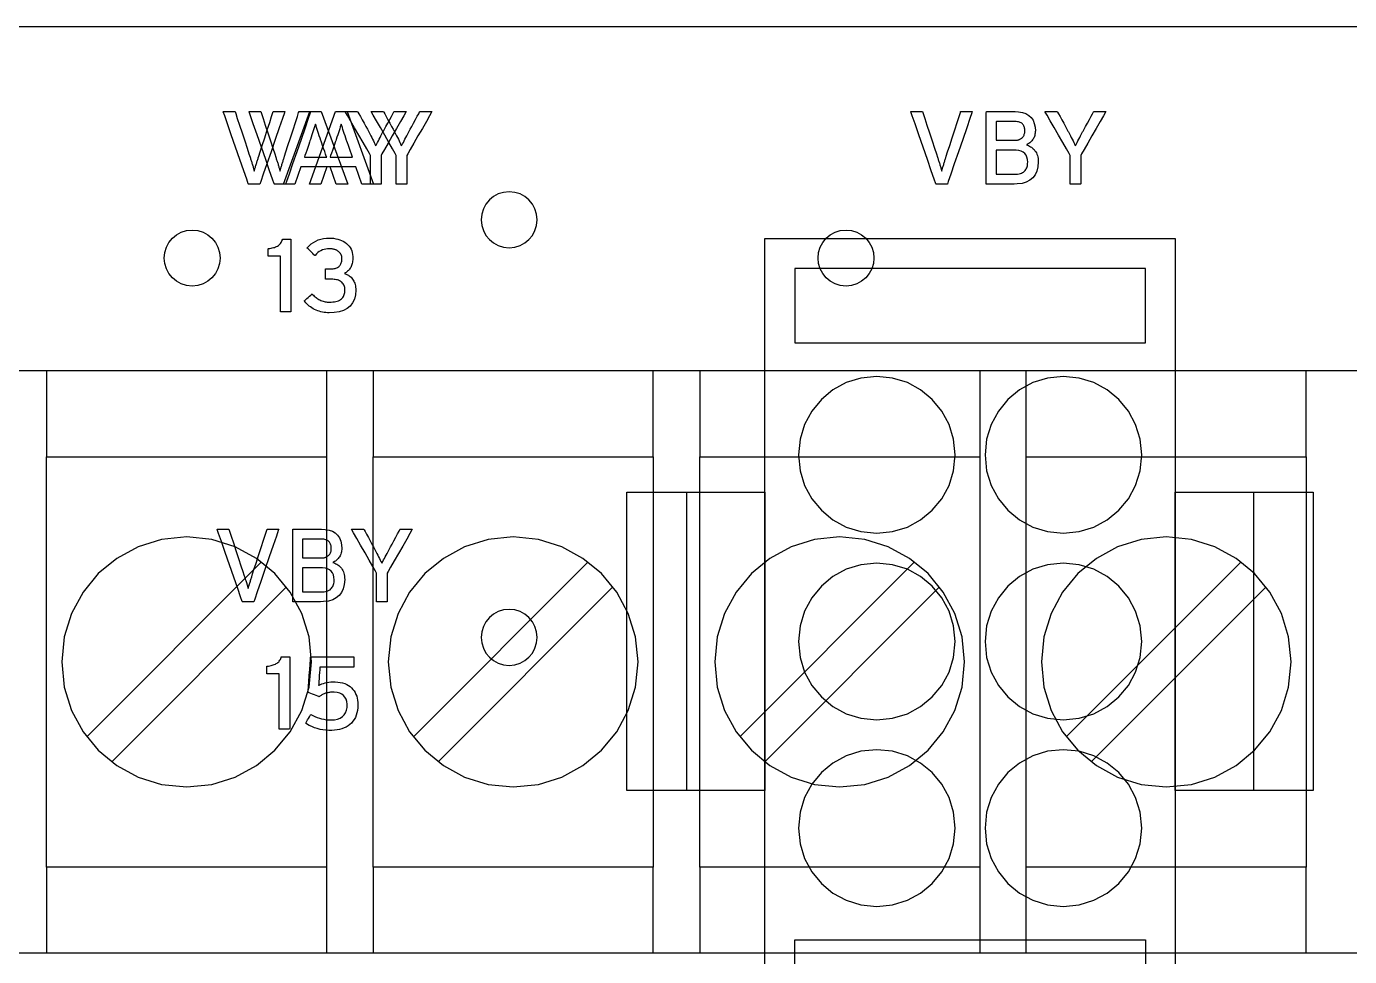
# Model space of a CAD drawing. Extents: x 1 to 47.7, y 0.2 to 35.
# Drawn here: x 32.837 to 34.609, y 9.044 to 10.29 of the extents above; entities that cross this region are included whole.
import ezdxf

# ---------------------------------------------------------------- set-up
doc = ezdxf.new("R2010")
doc.units = 0
doc.header["$MEASUREMENT"] = 0
for name, color, linetype in [('1_1__SCREW_TERMINAL_BLOCK_', 7, 'CONTINUOUS'), ('1_2__CONNECTORIZED_RELAY__', 7, 'CONTINUOUS'), ('7_0_____DWG', 7, 'CONTINUOUS')]:
    doc.layers.add(name, color=color, linetype=linetype)

msp = doc.modelspace()

# ---------------------------------------------------------------- linework, layer by layer
at = {"layer": '1_1__SCREW_TERMINAL_BLOCK_'}
for points in [[(33.1839, 10.0788), (33.1834, 10.0788), (33.1819, 10.0788), (33.1797, 10.0788), (33.1771, 10.0788), (33.1744, 10.0788), (33.172, 10.0788), (33.17, 10.0788), (33.1688, 10.0788), (33.1684, 10.0793), (33.1663, 10.0853), (33.1624, 10.0967), (33.1572, 10.1116), (33.1514, 10.1282), (33.1457, 10.1447), (33.1406, 10.1594), (33.1368, 10.1703), (33.1349, 10.1757), (33.1351, 10.176), (33.1364, 10.176), (33.1385, 10.176), (33.1411, 10.176), (33.1439, 10.176), (33.1465, 10.176), (33.1487, 10.176), (33.1502, 10.176), (33.1507, 10.176), (33.1516, 10.1733), (33.1537, 10.1669), (33.1566, 10.1579), (33.16, 10.1475), (33.1635, 10.1368), (33.1667, 10.127), (33.1692, 10.1193), (33.1707, 10.1148), (33.1711, 10.1136), (33.1714, 10.1126), (33.1718, 10.1115), (33.1722, 10.1104), (33.1725, 10.1093), (33.1729, 10.1082), (33.1733, 10.1071), (33.1737, 10.1059), (33.1741, 10.1047), (33.1744, 10.1035), (33.1747, 10.1024), (33.175, 10.1013), (33.1753, 10.1003), (33.1756, 10.0993), (33.1758, 10.0984), (33.176, 10.0976), (33.1762, 10.0969), (33.1764, 10.0964), (33.1766, 10.0971), (33.1768, 10.0979), (33.177, 10.0988), (33.1773, 10.0997), (33.1776, 10.1006), (33.1779, 10.1017), (33.1782, 10.1028), (33.1786, 10.1039), (33.179, 10.1052), (33.1793, 10.1064), (33.1797, 10.1075), (33.18, 10.1087), (33.1804, 10.1098), (33.1807, 10.1109), (33.1811, 10.112), (33.1814, 10.1131), (33.1817, 10.1141), (33.1823, 10.1161), (33.1842, 10.1219), (33.187, 10.1305), (33.1903, 10.1407), (33.1938, 10.1514), (33.197, 10.1614), (33.1996, 10.1696), (33.2013, 10.1748), (33.2018, 10.176), (33.2026, 10.176), (33.2044, 10.176), (33.2067, 10.176), (33.2094, 10.176), (33.2121, 10.176), (33.2144, 10.176), (33.2163, 10.176), (33.2172, 10.176), (33.2168, 10.1745), (33.2142, 10.1669), (33.2099, 10.1544), (33.2045, 10.1388), (33.1988, 10.1221), (33.1932, 10.1059), (33.1885, 10.0921), (33.1852, 10.0825)], [(33.3462, 10.1173), (33.3462, 10.1158), (33.3462, 10.112), (33.3462, 10.1066), (33.3462, 10.1002), (33.3462, 10.0935), (33.3462, 10.0874), (33.3462, 10.0825), (33.3462, 10.0794), (33.3462, 10.0788), (33.3453, 10.0788), (33.3436, 10.0788), (33.3415, 10.0788), (33.3391, 10.0788), (33.3367, 10.0788), (33.3346, 10.0788), (33.333, 10.0788), (33.3322, 10.0788), (33.3321, 10.0796), (33.3321, 10.0828), (33.3321, 10.0879), (33.3321, 10.0941), (33.3321, 10.1008), (33.3321, 10.1071), (33.3321, 10.1125), (33.3321, 10.1161), (33.3321, 10.1173), (33.3307, 10.1199), (33.3272, 10.126), (33.3223, 10.1345), (33.3166, 10.1443), (33.3108, 10.1545), (33.3055, 10.1637), (33.3012, 10.1711), (33.2988, 10.1754), (33.2985, 10.176), (33.2996, 10.176), (33.3016, 10.176), (33.3042, 10.176), (33.3071, 10.176), (33.3099, 10.176), (33.3123, 10.176), (33.3141, 10.176), (33.3149, 10.176), (33.3153, 10.1753), (33.3166, 10.173), (33.3186, 10.1693), (33.321, 10.1649), (33.3235, 10.1603), (33.3259, 10.1559), (33.3279, 10.1523), (33.3292, 10.1499), (33.3298, 10.1487), (33.3312, 10.1462), (33.3325, 10.1437), (33.3337, 10.1413), (33.3349, 10.139), (33.336, 10.1368), (33.337, 10.1347), (33.338, 10.1327), (33.3389, 10.1308), (33.3397, 10.1309), (33.3406, 10.1328), (33.3416, 10.1348), (33.3426, 10.1368), (33.3437, 10.139), (33.3449, 10.1413), (33.3461, 10.1437), (33.3474, 10.1462), (33.3488, 10.1488), (33.3494, 10.1499), (33.3508, 10.1524), (33.3528, 10.1562), (33.3553, 10.1606), (33.3578, 10.1653), (33.3602, 10.1697), (33.3622, 10.1732), (33.3634, 10.1755), (33.3638, 10.176), (33.3647, 10.176), (33.3665, 10.176), (33.369, 10.176), (33.3717, 10.176), (33.3745, 10.176), (33.377, 10.176), (33.3789, 10.176), (33.3799, 10.176), (33.3795, 10.1751), (33.3768, 10.1705), (33.3725, 10.1629), (33.3671, 10.1535), (33.3612, 10.1434), (33.3556, 10.1336), (33.3508, 10.1253), (33.3475, 10.1194)], [(34.0705, 10.0788), (34.07, 10.0788), (34.0684, 10.0788), (34.0663, 10.0788), (34.0637, 10.0788), (34.061, 10.0788), (34.0586, 10.0788), (34.0566, 10.0788), (34.0554, 10.0788), (34.055, 10.0793), (34.0529, 10.0853), (34.0489, 10.0967), (34.0438, 10.1116), (34.038, 10.1282), (34.0322, 10.1447), (34.0272, 10.1594), (34.0234, 10.1703), (34.0215, 10.1757), (34.0217, 10.176), (34.023, 10.176), (34.0251, 10.176), (34.0277, 10.176), (34.0304, 10.176), (34.0331, 10.176), (34.0353, 10.176), (34.0368, 10.176), (34.0373, 10.176), (34.0381, 10.1733), (34.0402, 10.1669), (34.0432, 10.1579), (34.0466, 10.1475), (34.0501, 10.1368), (34.0533, 10.127), (34.0558, 10.1193), (34.0573, 10.1148), (34.0577, 10.1136), (34.058, 10.1126), (34.0584, 10.1115), (34.0587, 10.1104), (34.0591, 10.1093), (34.0595, 10.1082), (34.0599, 10.1071), (34.0602, 10.1059), (34.0606, 10.1047), (34.061, 10.1035), (34.0613, 10.1024), (34.0616, 10.1013), (34.0619, 10.1003), (34.0621, 10.0993), (34.0624, 10.0984), (34.0626, 10.0976), (34.0628, 10.0969), (34.063, 10.0964), (34.0631, 10.0971), (34.0634, 10.0979), (34.0636, 10.0988), (34.0639, 10.0997), (34.0641, 10.1006), (34.0645, 10.1017), (34.0648, 10.1028), (34.0652, 10.1039), (34.0656, 10.1052), (34.0659, 10.1064), (34.0663, 10.1075), (34.0666, 10.1087), (34.067, 10.1098), (34.0673, 10.1109), (34.0676, 10.112), (34.068, 10.1131), (34.0683, 10.1141), (34.0689, 10.1161), (34.0708, 10.1219), (34.0736, 10.1305), (34.0769, 10.1407), (34.0803, 10.1514), (34.0836, 10.1614), (34.0862, 10.1696), (34.0879, 10.1748), (34.0883, 10.176), (34.0892, 10.176), (34.091, 10.176), (34.0933, 10.176), (34.096, 10.176), (34.0986, 10.176), (34.101, 10.176), (34.1029, 10.176), (34.1038, 10.176), (34.1034, 10.1745), (34.1008, 10.1669), (34.0965, 10.1544), (34.0911, 10.1388), (34.0854, 10.1221), (34.0798, 10.1059), (34.0751, 10.0921), (34.0718, 10.0825)], [(34.1923, 10.1086), (34.1918, 10.1021), (34.1904, 10.0963), (34.1881, 10.0914), (34.185, 10.0873), (34.1811, 10.084), (34.1763, 10.0815), (34.1706, 10.0798), (34.1641, 10.079), (34.1598, 10.0788), (34.1572, 10.0788), (34.1527, 10.0788), (34.1468, 10.0788), (34.1403, 10.0788), (34.1339, 10.0788), (34.1284, 10.0788), (34.1244, 10.0788), (34.1227, 10.0788), (34.1227, 10.0818), (34.1227, 10.091), (34.1227, 10.1046), (34.1227, 10.1208), (34.1227, 10.1378), (34.1227, 10.1536), (34.1227, 10.1664), (34.1227, 10.1743), (34.1229, 10.176), (34.1252, 10.176), (34.1298, 10.176), (34.1357, 10.176), (34.1424, 10.176), (34.149, 10.176), (34.1549, 10.176), (34.1592, 10.176), (34.1613, 10.176), (34.166, 10.1758), (34.1712, 10.1749), (34.1758, 10.1733), (34.1796, 10.171), (34.1828, 10.1681), (34.1853, 10.1645), (34.187, 10.1601), (34.1881, 10.1551), (34.1884, 10.1504), (34.1883, 10.1488), (34.1882, 10.1472), (34.1879, 10.1457), (34.1876, 10.1442), (34.1872, 10.1428), (34.1866, 10.1415), (34.186, 10.1403), (34.1853, 10.1391), (34.1845, 10.138), (34.1837, 10.1369), (34.1828, 10.1359), (34.1819, 10.135), (34.1809, 10.1342), (34.1798, 10.1333), (34.1787, 10.1326), (34.1775, 10.1319), (34.1766, 10.1313), (34.1779, 10.1309), (34.1793, 10.1304), (34.1806, 10.1298), (34.1819, 10.129), (34.1832, 10.1282), (34.1844, 10.1272), (34.1856, 10.1261), (34.1868, 10.125), (34.1879, 10.1236), (34.1889, 10.1222), (34.1898, 10.1207), (34.1905, 10.119), (34.1911, 10.1172), (34.1916, 10.1152), (34.192, 10.1132), (34.1922, 10.111)], [(34.2492, 10.1173), (34.2492, 10.1158), (34.2492, 10.112), (34.2492, 10.1066), (34.2492, 10.1002), (34.2492, 10.0935), (34.2492, 10.0874), (34.2492, 10.0825), (34.2492, 10.0794), (34.2491, 10.0788), (34.2482, 10.0788), (34.2466, 10.0788), (34.2444, 10.0788), (34.242, 10.0788), (34.2396, 10.0788), (34.2375, 10.0788), (34.2359, 10.0788), (34.2351, 10.0788), (34.2351, 10.0796), (34.2351, 10.0828), (34.2351, 10.0879), (34.2351, 10.0941), (34.2351, 10.1008), (34.2351, 10.1071), (34.2351, 10.1125), (34.2351, 10.1161), (34.2351, 10.1173), (34.2336, 10.1199), (34.2301, 10.126), (34.2252, 10.1345), (34.2195, 10.1443), (34.2137, 10.1545), (34.2084, 10.1637), (34.2042, 10.1711), (34.2017, 10.1754), (34.2015, 10.176), (34.2026, 10.176), (34.2046, 10.176), (34.2071, 10.176), (34.21, 10.176), (34.2128, 10.176), (34.2152, 10.176), (34.217, 10.176), (34.2178, 10.176), (34.2182, 10.1753), (34.2195, 10.173), (34.2215, 10.1693), (34.2239, 10.1649), (34.2265, 10.1603), (34.2288, 10.1559), (34.2308, 10.1523), (34.2321, 10.1499), (34.2328, 10.1487), (34.2341, 10.1462), (34.2354, 10.1437), (34.2366, 10.1413), (34.2378, 10.139), (34.2389, 10.1368), (34.2399, 10.1347), (34.2409, 10.1327), (34.2418, 10.1308), (34.2427, 10.1309), (34.2435, 10.1328), (34.2445, 10.1348), (34.2455, 10.1368), (34.2466, 10.139), (34.2478, 10.1413), (34.249, 10.1437), (34.2504, 10.1462), (34.2517, 10.1488), (34.2523, 10.1499), (34.2537, 10.1524), (34.2558, 10.1562), (34.2582, 10.1606), (34.2608, 10.1653), (34.2632, 10.1697), (34.2651, 10.1732), (34.2663, 10.1755), (34.2667, 10.176), (34.2676, 10.176), (34.2694, 10.176), (34.2719, 10.176), (34.2747, 10.176), (34.2774, 10.176), (34.2799, 10.176), (34.2818, 10.176), (34.2828, 10.176), (34.2824, 10.1751), (34.2797, 10.1705), (34.2754, 10.1629), (34.27, 10.1535), (34.2642, 10.1434), (34.2585, 10.1336), (34.2538, 10.1253), (34.2504, 10.1194)], [(33.2656, 10.1373), (33.2645, 10.1405), (33.2635, 10.1436), (33.2625, 10.1465), (33.2616, 10.1493), (33.2607, 10.152), (33.2599, 10.1545), (33.2591, 10.157), (33.2584, 10.1592), (33.2578, 10.1579), (33.2571, 10.1556), (33.2563, 10.1531), (33.2555, 10.1504), (33.2546, 10.1477), (33.2537, 10.1447), (33.2527, 10.1417), (33.2516, 10.1385), (33.251, 10.1368), (33.2504, 10.135), (33.2493, 10.1319), (33.248, 10.1281), (33.2466, 10.124), (33.2453, 10.1202), (33.2442, 10.1171), (33.2436, 10.1153), (33.2436, 10.1149), (33.2458, 10.1149), (33.2496, 10.1149), (33.2546, 10.1149), (33.2601, 10.1149), (33.2653, 10.1149), (33.2697, 10.1149), (33.2726, 10.1149), (33.2734, 10.115), (33.273, 10.1162), (33.272, 10.1189), (33.2708, 10.1225), (33.2694, 10.1265), (33.268, 10.1305), (33.2668, 10.134), (33.2659, 10.1364)], [(34.1743, 10.15), (34.1743, 10.1513), (34.1741, 10.1525), (34.174, 10.1536), (34.1737, 10.1547), (34.1733, 10.1558), (34.1729, 10.1568), (34.1724, 10.1578), (34.1718, 10.1587), (34.1711, 10.1595), (34.1702, 10.1603), (34.1693, 10.1609), (34.1682, 10.1614), (34.167, 10.1619), (34.1657, 10.1622), (34.1643, 10.1625), (34.1628, 10.1627), (34.1612, 10.1627), (34.1603, 10.1627), (34.1577, 10.1627), (34.154, 10.1627), (34.1497, 10.1627), (34.1453, 10.1627), (34.1412, 10.1627), (34.1381, 10.1627), (34.1362, 10.1627), (34.136, 10.1625), (34.136, 10.1607), (34.136, 10.1575), (34.136, 10.1535), (34.136, 10.149), (34.136, 10.1448), (34.136, 10.1411), (34.136, 10.1385), (34.136, 10.1376), (34.1369, 10.1376), (34.1395, 10.1376), (34.1432, 10.1376), (34.1475, 10.1376), (34.1519, 10.1376), (34.156, 10.1376), (34.1592, 10.1376), (34.161, 10.1376), (34.1617, 10.1376), (34.1625, 10.1376), (34.1633, 10.1377), (34.164, 10.1378), (34.1647, 10.1379), (34.1654, 10.1381), (34.1661, 10.1382), (34.1667, 10.1385), (34.1673, 10.1387), (34.1678, 10.139), (34.1684, 10.1393), (34.1689, 10.1396), (34.1694, 10.1399), (34.1699, 10.1402), (34.1703, 10.1406), (34.1707, 10.1409), (34.1712, 10.1413), (34.1717, 10.1419), (34.1723, 10.1428), (34.1728, 10.1437), (34.1733, 10.1446), (34.1736, 10.1456), (34.1739, 10.1466), (34.1741, 10.1477), (34.1743, 10.1488)], [(34.1782, 10.1082), (34.1779, 10.1118), (34.1771, 10.115), (34.1759, 10.1177), (34.1742, 10.1199), (34.172, 10.1217), (34.1694, 10.123), (34.1663, 10.1239), (34.1628, 10.1244), (34.161, 10.1244), (34.1588, 10.1244), (34.1553, 10.1244), (34.151, 10.1244), (34.1464, 10.1244), (34.1421, 10.1244), (34.1386, 10.1244), (34.1364, 10.1244), (34.136, 10.1243), (34.136, 10.1222), (34.136, 10.1182), (34.136, 10.1131), (34.136, 10.1073), (34.136, 10.1017), (34.136, 10.0968), (34.136, 10.0934), (34.136, 10.0921), (34.137, 10.0921), (34.1396, 10.0921), (34.1434, 10.0921), (34.1478, 10.0921), (34.1523, 10.0921), (34.1563, 10.0921), (34.1594, 10.0921), (34.161, 10.0921), (34.1626, 10.0922), (34.1646, 10.0923), (34.1666, 10.0926), (34.1683, 10.093), (34.1699, 10.0936), (34.1714, 10.0942), (34.1726, 10.095), (34.1738, 10.096), (34.1747, 10.097), (34.1755, 10.0982), (34.1762, 10.0993), (34.1768, 10.1006), (34.1773, 10.102), (34.1777, 10.1034), (34.178, 10.1049), (34.1781, 10.1066)], [(33.0962, 9.9798), (33.0954, 9.9723), (33.0932, 9.9652), (33.0898, 9.9589), (33.0852, 9.9533), (33.0796, 9.9487), (33.0733, 9.9453), (33.0662, 9.9431), (33.0587, 9.9423), (33.0511, 9.9431), (33.0441, 9.9453), (33.0377, 9.9487), (33.0322, 9.9533), (33.0276, 9.9589), (33.0241, 9.9652), (33.0219, 9.9723), (33.0212, 9.9798), (33.0219, 9.9874), (33.0241, 9.9944), (33.0276, 10.0008), (33.0322, 10.0063), (33.0377, 10.0109), (33.0441, 10.0144), (33.0511, 10.0166), (33.0587, 10.0173), (33.0662, 10.0166), (33.0733, 10.0144), (33.0796, 10.0109), (33.0852, 10.0063), (33.0898, 10.0008), (33.0932, 9.9944), (33.0954, 9.9874)], [(33.9722, 9.9798), (33.9714, 9.9723), (33.9692, 9.9652), (33.9658, 9.9589), (33.9612, 9.9533), (33.9556, 9.9487), (33.9493, 9.9453), (33.9422, 9.9431), (33.9347, 9.9423), (33.9271, 9.9431), (33.9201, 9.9453), (33.9137, 9.9487), (33.9082, 9.9533), (33.9036, 9.9589), (33.9001, 9.9652), (33.8979, 9.9723), (33.8972, 9.9798), (33.8979, 9.9874), (33.9001, 9.9944), (33.9036, 10.0008), (33.9082, 10.0063), (33.9137, 10.0109), (33.9201, 10.0144), (33.9271, 10.0166), (33.9347, 10.0173), (33.9422, 10.0166), (33.9493, 10.0144), (33.9556, 10.0109), (33.9612, 10.0063), (33.9658, 10.0008), (33.9692, 9.9944), (33.9714, 9.9874)], [(33.2186, 9.4386), (33.2152, 9.4723), (33.2054, 9.5037), (33.19, 9.5321), (33.1696, 9.5569), (33.1448, 9.5774), (33.1164, 9.5928), (33.085, 9.6026), (33.0513, 9.606), (33.0175, 9.6026), (32.9861, 9.5928), (32.9577, 9.5774), (32.9329, 9.5569), (32.9125, 9.5321), (32.897, 9.5037), (32.8873, 9.4723), (32.8839, 9.4386), (32.8873, 9.4049), (32.897, 9.3734), (32.9125, 9.345), (32.9329, 9.3202), (32.9577, 9.2998), (32.9861, 9.2843), (33.0175, 9.2745), (33.0513, 9.2711), (33.085, 9.2745), (33.1164, 9.2843), (33.1448, 9.2998), (33.1696, 9.3202), (33.19, 9.345), (33.2054, 9.3734), (33.2152, 9.4049)], [(33.6561, 9.4386), (33.6527, 9.4723), (33.6429, 9.5037), (33.6275, 9.5321), (33.6071, 9.5569), (33.5823, 9.5774), (33.5539, 9.5928), (33.5225, 9.6026), (33.4888, 9.606), (33.4551, 9.6026), (33.4236, 9.5928), (33.3952, 9.5774), (33.3704, 9.5569), (33.35, 9.5321), (33.3346, 9.5037), (33.3248, 9.4723), (33.3214, 9.4386), (33.3248, 9.4049), (33.3346, 9.3734), (33.35, 9.345), (33.3704, 9.3202), (33.3952, 9.2998), (33.4236, 9.2843), (33.4551, 9.2745), (33.4888, 9.2711), (33.5225, 9.2745), (33.5539, 9.2843), (33.5823, 9.2998), (33.6071, 9.3202), (33.6275, 9.345), (33.6429, 9.3734), (33.6527, 9.4049)], [(34.0936, 9.4386), (34.0902, 9.4723), (34.0805, 9.5037), (34.065, 9.5321), (34.0446, 9.5569), (34.0198, 9.5774), (33.9914, 9.5928), (33.9599, 9.6026), (33.9262, 9.606), (33.8925, 9.6026), (33.8611, 9.5928), (33.8327, 9.5774), (33.8079, 9.5569), (33.7875, 9.5321), (33.7721, 9.5037), (33.7623, 9.4723), (33.7589, 9.4386), (33.7623, 9.4049), (33.7721, 9.3734), (33.7875, 9.345), (33.8079, 9.3202), (33.8327, 9.2998), (33.8611, 9.2843), (33.8925, 9.2745), (33.9262, 9.2711), (33.9599, 9.2745), (33.9914, 9.2843), (34.0198, 9.2998), (34.0446, 9.3202), (34.065, 9.345), (34.0805, 9.3734), (34.0902, 9.4049)], [(34.5311, 9.4386), (34.5277, 9.4723), (34.518, 9.5037), (34.5026, 9.5321), (34.4821, 9.5569), (34.4573, 9.5774), (34.4289, 9.5928), (34.3975, 9.6026), (34.3637, 9.606), (34.33, 9.6026), (34.2986, 9.5928), (34.2702, 9.5774), (34.2455, 9.5569), (34.225, 9.5321), (34.2096, 9.5037), (34.1999, 9.4723), (34.1965, 9.4386), (34.1999, 9.4049), (34.2096, 9.3734), (34.225, 9.345), (34.2455, 9.3202), (34.2702, 9.2998), (34.2986, 9.2843), (34.33, 9.2745), (34.3637, 9.2711), (34.3975, 9.2745), (34.4289, 9.2843), (34.4573, 9.2998), (34.4821, 9.3202), (34.5026, 9.345), (34.518, 9.3734), (34.5277, 9.4049)]]:
    msp.add_lwpolyline(points, close=True, dxfattribs=at)
for points in [[(33.286, 10.0788), (33.2779, 10.1019), (33.239, 10.1019), (33.2309, 10.0788), (33.2158, 10.0788), (33.2508, 10.176), (33.2662, 10.176), (33.3016, 10.0788), (33.286, 10.0788)], [(34.6824, 9.8285), (34.4573, 9.8285), (33.9878, 9.8285), (33.7563, 9.8285), (33.5356, 9.8285), (33.4313, 9.8285), (33.3322, 9.8285), (33.239, 9.8285), (33.1525, 9.8285), (33.0737, 9.8285), (33.0032, 9.8285), (32.9419, 9.8285), (32.8906, 9.8285), (32.8501, 9.8285), (32.8213, 9.8285)], [(32.8637, 9.8285), (32.8637, 9.7135)], [(33.2387, 9.8285), (33.2387, 9.7135)], [(33.3012, 9.8285), (33.3012, 9.7135)], [(33.6762, 9.7135), (33.6762, 9.8285)], [(33.7388, 9.8285), (33.7388, 9.7135)], [(34.1138, 9.8285), (34.1138, 9.7135)], [(34.1763, 9.7135), (34.1763, 9.8285)], [(34.5513, 9.7135), (34.5513, 9.8285)], [(33.2387, 9.1636), (32.8637, 9.1636), (32.8637, 9.7135), (33.2387, 9.7135), (33.2387, 9.1636)], [(33.6762, 9.1636), (33.3012, 9.1636), (33.3012, 9.7135), (33.6762, 9.7135), (33.6762, 9.1636)], [(34.1138, 9.1636), (33.7388, 9.1636), (33.7388, 9.7135), (34.1138, 9.7135), (34.1138, 9.1636)], [(34.5513, 9.1636), (34.1763, 9.1636), (34.1763, 9.7135), (34.5513, 9.7135), (34.5513, 9.1636)], [(32.9175, 9.3383), (33.1517, 9.5726)], [(33.355, 9.3383), (33.5892, 9.5726)], [(33.7923, 9.3383), (34.0266, 9.5726)], [(34.2299, 9.3383), (34.4641, 9.5726)], [(33.1851, 9.5391), (32.9509, 9.3049)], [(33.6225, 9.5391), (33.3884, 9.3049)], [(34.06, 9.5391), (33.8258, 9.3049)], [(34.4976, 9.5391), (34.2633, 9.3049)], [(32.8637, 9.1636), (32.8637, 9.0486)], [(33.2387, 9.1636), (33.2387, 9.0486)], [(33.3012, 9.1636), (33.3012, 9.0486)], [(33.6762, 9.0486), (33.6762, 9.1636)], [(33.7388, 9.1636), (33.7388, 9.0486)], [(34.1138, 9.1636), (34.1138, 9.0486)], [(34.1763, 9.0486), (34.1763, 9.1636)], [(34.5513, 9.0486), (34.5513, 9.1636)], [(32.8213, 9.0486), (32.8501, 9.0486), (32.8906, 9.0486), (32.9419, 9.0486), (33.0032, 9.0486), (33.0737, 9.0486), (33.1525, 9.0486), (33.239, 9.0486), (33.3322, 9.0486), (33.4313, 9.0486), (33.5356, 9.0486), (33.7563, 9.0486), (33.9878, 9.0486), (34.4573, 9.0486), (34.6824, 9.0486)]]:
    msp.add_lwpolyline(points, dxfattribs=at)
at = {"layer": '1_2__CONNECTORIZED_RELAY__'}
for points in [[(33.1494, 10.0788), (33.1489, 10.0788), (33.1473, 10.0788), (33.1452, 10.0788), (33.1426, 10.0788), (33.1399, 10.0788), (33.1375, 10.0788), (33.1355, 10.0788), (33.1343, 10.0788), (33.1339, 10.0793), (33.1318, 10.0853), (33.1278, 10.0967), (33.1227, 10.1116), (33.1169, 10.1282), (33.1111, 10.1447), (33.1061, 10.1594), (33.1023, 10.1703), (33.1004, 10.1757), (33.1006, 10.176), (33.1019, 10.176), (33.104, 10.176), (33.1066, 10.176), (33.1093, 10.176), (33.112, 10.176), (33.1142, 10.176), (33.1157, 10.176), (33.1161, 10.176), (33.117, 10.1733), (33.1191, 10.1669), (33.1221, 10.1579), (33.1255, 10.1475), (33.129, 10.1368), (33.1322, 10.127), (33.1347, 10.1193), (33.1362, 10.1148), (33.1366, 10.1136), (33.1369, 10.1125), (33.1373, 10.1115), (33.1376, 10.1104), (33.138, 10.1093), (33.1384, 10.1082), (33.1388, 10.107), (33.1391, 10.1059), (33.1395, 10.1047), (33.1399, 10.1035), (33.1402, 10.1024), (33.1405, 10.1013), (33.1408, 10.1003), (33.141, 10.0993), (33.1413, 10.0984), (33.1415, 10.0976), (33.1417, 10.0968), (33.1419, 10.0964), (33.1421, 10.0971), (33.1423, 10.0979), (33.1425, 10.0987), (33.1428, 10.0996), (33.143, 10.1006), (33.1434, 10.1017), (33.1437, 10.1028), (33.1441, 10.1039), (33.1445, 10.1051), (33.1448, 10.1063), (33.1452, 10.1075), (33.1455, 10.1087), (33.1459, 10.1098), (33.1462, 10.1109), (33.1465, 10.112), (33.1469, 10.1131), (33.1472, 10.1141), (33.1478, 10.1161), (33.1497, 10.1219), (33.1525, 10.1305), (33.1558, 10.1407), (33.1592, 10.1514), (33.1625, 10.1614), (33.1651, 10.1696), (33.1668, 10.1748), (33.1673, 10.176), (33.1681, 10.176), (33.1699, 10.176), (33.1722, 10.176), (33.1749, 10.176), (33.1776, 10.176), (33.1799, 10.176), (33.1818, 10.176), (33.1827, 10.176), (33.1823, 10.1745), (33.1797, 10.1669), (33.1754, 10.1544), (33.17, 10.1388), (33.1643, 10.1221), (33.1587, 10.1059), (33.154, 10.0921), (33.1507, 10.0824)], [(33.3117, 10.1172), (33.3117, 10.1158), (33.3117, 10.112), (33.3117, 10.1066), (33.3117, 10.1002), (33.3117, 10.0935), (33.3117, 10.0874), (33.3117, 10.0824), (33.3117, 10.0794), (33.3117, 10.0788), (33.3108, 10.0788), (33.3091, 10.0788), (33.307, 10.0788), (33.3046, 10.0788), (33.3022, 10.0788), (33.3, 10.0788), (33.2984, 10.0788), (33.2977, 10.0788), (33.2976, 10.0796), (33.2976, 10.0828), (33.2976, 10.0879), (33.2976, 10.0941), (33.2976, 10.1008), (33.2976, 10.1071), (33.2976, 10.1125), (33.2976, 10.1161), (33.2976, 10.1173), (33.2961, 10.1199), (33.2926, 10.1259), (33.2877, 10.1345), (33.2821, 10.1443), (33.2763, 10.1544), (33.2709, 10.1637), (33.2667, 10.171), (33.2643, 10.1753), (33.264, 10.176), (33.2651, 10.176), (33.2671, 10.176), (33.2697, 10.176), (33.2725, 10.176), (33.2753, 10.176), (33.2778, 10.176), (33.2796, 10.176), (33.2804, 10.176), (33.2808, 10.1753), (33.2821, 10.1729), (33.2841, 10.1693), (33.2865, 10.1649), (33.289, 10.1603), (33.2914, 10.1559), (33.2934, 10.1523), (33.2947, 10.1499), (33.2953, 10.1487), (33.2967, 10.1461), (33.298, 10.1437), (33.2992, 10.1413), (33.3004, 10.139), (33.3015, 10.1368), (33.3025, 10.1347), (33.3035, 10.1327), (33.3044, 10.1308), (33.3052, 10.1309), (33.3061, 10.1328), (33.3071, 10.1348), (33.3081, 10.1368), (33.3092, 10.139), (33.3104, 10.1413), (33.3116, 10.1437), (33.3129, 10.1462), (33.3143, 10.1488), (33.3149, 10.1499), (33.3163, 10.1524), (33.3183, 10.1562), (33.3208, 10.1606), (33.3233, 10.1653), (33.3257, 10.1696), (33.3277, 10.1732), (33.3289, 10.1755), (33.3292, 10.176), (33.3302, 10.176), (33.332, 10.176), (33.3344, 10.176), (33.3372, 10.176), (33.34, 10.176), (33.3425, 10.176), (33.3444, 10.176), (33.3454, 10.176), (33.345, 10.1751), (33.3423, 10.1705), (33.338, 10.1629), (33.3326, 10.1535), (33.3267, 10.1434), (33.3211, 10.1336), (33.3163, 10.1252), (33.313, 10.1194)], [(33.2311, 10.1373), (33.23, 10.1405), (33.229, 10.1435), (33.228, 10.1465), (33.2271, 10.1493), (33.2262, 10.152), (33.2254, 10.1545), (33.2246, 10.1569), (33.2239, 10.1592), (33.2233, 10.1579), (33.2226, 10.1555), (33.2218, 10.153), (33.221, 10.1504), (33.2201, 10.1476), (33.2192, 10.1447), (33.2182, 10.1417), (33.2171, 10.1385), (33.2165, 10.1368), (33.2159, 10.1349), (33.2148, 10.1319), (33.2135, 10.1281), (33.2121, 10.124), (33.2108, 10.1202), (33.2097, 10.1171), (33.209, 10.1152), (33.2091, 10.1149), (33.2112, 10.1149), (33.2151, 10.1149), (33.2201, 10.1149), (33.2255, 10.1149), (33.2308, 10.1149), (33.2352, 10.1149), (33.2381, 10.1149), (33.2389, 10.1149), (33.2384, 10.1162), (33.2375, 10.1189), (33.2363, 10.1225), (33.2348, 10.1265), (33.2335, 10.1305), (33.2323, 10.1339), (33.2314, 10.1364)], [(33.4459, 10.0311), (33.4467, 10.0235), (33.4489, 10.0165), (33.4523, 10.0101), (33.4569, 10.0046), (33.4624, 10), (33.4688, 9.9965), (33.4759, 9.9944), (33.4834, 9.9936), (33.491, 9.9944), (33.498, 9.9965), (33.5044, 10), (33.5099, 10.0046), (33.5145, 10.0101), (33.518, 10.0165), (33.5201, 10.0235), (33.5209, 10.0311), (33.5201, 10.0387), (33.518, 10.0457), (33.5145, 10.0521), (33.5099, 10.0576), (33.5044, 10.0622), (33.498, 10.0657), (33.491, 10.0678), (33.4834, 10.0686), (33.4759, 10.0678), (33.4688, 10.0657), (33.4624, 10.0622), (33.4569, 10.0576), (33.4523, 10.0521), (33.4489, 10.0457), (33.4467, 10.0387)], [(33.1769, 9.9079), (33.1769, 9.9107), (33.1769, 9.9183), (33.1769, 9.9291), (33.1769, 9.9418), (33.1769, 9.9549), (33.1769, 9.9668), (33.1769, 9.9762), (33.1769, 9.9816), (33.1768, 9.9824), (33.1756, 9.9824), (33.1735, 9.9824), (33.1708, 9.9824), (33.1679, 9.9824), (33.165, 9.9824), (33.1626, 9.9824), (33.1609, 9.9824), (33.1603, 9.9824), (33.1603, 9.9828), (33.1603, 9.9838), (33.1603, 9.9852), (33.1603, 9.987), (33.1603, 9.9887), (33.1603, 9.9903), (33.1603, 9.9916), (33.1603, 9.9923), (33.1611, 9.9925), (33.1628, 9.9927), (33.1644, 9.9929), (33.166, 9.9933), (33.1675, 9.9937), (33.169, 9.9941), (33.1704, 9.9946), (33.1717, 9.9952), (33.173, 9.9959), (33.1742, 9.9966), (33.1753, 9.9974), (33.1762, 9.9983), (33.1771, 9.9993), (33.1778, 10.0004), (33.1785, 10.0016), (33.179, 10.0029), (33.1795, 10.0043), (33.1797, 10.005), (33.1806, 10.005), (33.182, 10.005), (33.1838, 10.005), (33.1858, 10.005), (33.1878, 10.005), (33.1894, 10.005), (33.1906, 10.005), (33.191, 10.005), (33.191, 10.0013), (33.191, 9.9914), (33.191, 9.9773), (33.191, 9.9607), (33.191, 9.9437), (33.191, 9.9281), (33.191, 9.9159), (33.191, 9.9088), (33.1909, 9.9079), (33.1899, 9.9079), (33.1881, 9.9079), (33.1858, 9.9079), (33.1834, 9.9079), (33.181, 9.9079), (33.1789, 9.9079), (33.1775, 9.9079)], [(33.278, 9.9367), (33.2774, 9.9303), (33.276, 9.9246), (33.2737, 9.9197), (33.2705, 9.9155), (33.2665, 9.9122), (33.2615, 9.9095), (33.2557, 9.9077), (33.2491, 9.9066), (33.2423, 9.9063), (33.2401, 9.9064), (33.2378, 9.9066), (33.2356, 9.9069), (33.2334, 9.9073), (33.2312, 9.9079), (33.229, 9.9085), (33.2269, 9.9092), (33.2248, 9.91), (33.2227, 9.9109), (33.2207, 9.9119), (33.2188, 9.913), (33.217, 9.9142), (33.2153, 9.9155), (33.2137, 9.9169), (33.2122, 9.9183), (33.2108, 9.9198), (33.2095, 9.9214), (33.2088, 9.9225), (33.2095, 9.9231), (33.2108, 9.9241), (33.2124, 9.9255), (33.2142, 9.9271), (33.216, 9.9287), (33.2176, 9.9301), (33.2188, 9.9312), (33.2195, 9.9317), (33.2201, 9.9311), (33.2212, 9.9299), (33.2223, 9.9288), (33.2235, 9.9278), (33.2247, 9.9268), (33.2259, 9.9259), (33.2272, 9.9251), (33.2285, 9.9243), (33.2298, 9.9236), (33.2312, 9.923), (33.2326, 9.9225), (33.234, 9.922), (33.2354, 9.9216), (33.2368, 9.9213), (33.2382, 9.921), (33.2396, 9.9208), (33.2411, 9.9207), (33.2425, 9.9207), (33.2448, 9.9207), (33.2471, 9.9209), (33.2493, 9.9211), (33.2513, 9.9215), (33.2531, 9.922), (33.2548, 9.9226), (33.2563, 9.9233), (33.2576, 9.9241), (33.2587, 9.925), (33.2597, 9.926), (33.2606, 9.9271), (33.2613, 9.9282), (33.262, 9.9295), (33.2625, 9.9308), (33.2629, 9.9322), (33.2631, 9.9337), (33.2633, 9.9353), (33.2633, 9.9369), (33.2632, 9.9386), (33.263, 9.9401), (33.2627, 9.9416), (33.2622, 9.9429), (33.2617, 9.9441), (33.261, 9.9453), (33.2602, 9.9463), (33.2593, 9.9473), (33.2583, 9.9481), (33.2572, 9.9488), (33.256, 9.9494), (33.2547, 9.95), (33.2533, 9.9504), (33.2519, 9.9508), (33.2504, 9.951), (33.2488, 9.9512), (33.2472, 9.9513), (33.2462, 9.9513), (33.2456, 9.9513), (33.2446, 9.9513), (33.2433, 9.9513), (33.2418, 9.9513), (33.2404, 9.9513), (33.239, 9.9513), (33.238, 9.9513), (33.2375, 9.9513), (33.2374, 9.9515), (33.2374, 9.9525), (33.2374, 9.9542), (33.2374, 9.9564), (33.2374, 9.9587), (33.2374, 9.961), (33.2374, 9.9631), (33.2374, 9.9646), (33.2374, 9.9654), (33.2376, 9.9654), (33.2383, 9.9654), (33.2394, 9.9654), (33.2407, 9.9654), (33.2422, 9.9654), (33.2436, 9.9654), (33.2448, 9.9654), (33.2457, 9.9654), (33.2461, 9.9654), (33.2474, 9.9655), (33.2488, 9.9656), (33.2501, 9.9658), (33.2513, 9.9662), (33.2525, 9.9666), (33.2535, 9.9672), (33.2545, 9.9678), (33.2554, 9.9686), (33.2562, 9.9694), (33.2569, 9.9703), (33.2575, 9.9713), (33.258, 9.9722), (33.2584, 9.9732), (33.2588, 9.9743), (33.2591, 9.9754), (33.2593, 9.9765), (33.2594, 9.9777), (33.2594, 9.9789), (33.2594, 9.9793), (33.2594, 9.9798), (33.2593, 9.9803), (33.2593, 9.9808), (33.2592, 9.9813), (33.2591, 9.9819), (33.259, 9.9824), (33.2589, 9.9829), (33.2587, 9.9834), (33.2585, 9.984), (33.2582, 9.9845), (33.2579, 9.985), (33.2576, 9.9855), (33.2573, 9.986), (33.2569, 9.9864), (33.2565, 9.9869), (33.256, 9.9873), (33.2556, 9.9878), (33.2551, 9.9882), (33.2546, 9.9887), (33.254, 9.9891), (33.2534, 9.9895), (33.2528, 9.9899), (33.2521, 9.9902), (33.2515, 9.9906), (33.2507, 9.9909), (33.2499, 9.9911), (33.2491, 9.9914), (33.2482, 9.9916), (33.2473, 9.9918), (33.2463, 9.9919), (33.2453, 9.9921), (33.2443, 9.9921), (33.2431, 9.9922), (33.242, 9.9922), (33.2399, 9.9921), (33.2376, 9.9918), (33.2353, 9.9913), (33.2331, 9.9906), (33.2309, 9.9896), (33.2289, 9.9884), (33.227, 9.987), (33.2251, 9.9853), (33.2233, 9.9834), (33.2228, 9.9834), (33.2218, 9.9843), (33.2205, 9.9857), (33.2188, 9.9873), (33.2171, 9.989), (33.2154, 9.9907), (33.2139, 9.9921), (33.2129, 9.9931), (33.2126, 9.9934), (33.2153, 9.9962), (33.2182, 9.9987), (33.2212, 10.0008), (33.2243, 10.0026), (33.2277, 10.004), (33.2311, 10.0052), (33.2348, 10.006), (33.2385, 10.0064), (33.2423, 10.0066), (33.2453, 10.0065), (33.2482, 10.0062), (33.251, 10.0057), (33.2537, 10.0051), (33.2563, 10.0043), (33.2587, 10.0033), (33.261, 10.0022), (33.2632, 10.0009), (33.2653, 9.9994), (33.2672, 9.9977), (33.2688, 9.9959), (33.2703, 9.9939), (33.2715, 9.9918), (33.2724, 9.9895), (33.2732, 9.9871), (33.2737, 9.9845), (33.274, 9.9818), (33.274, 9.9794), (33.2739, 9.9775), (33.2737, 9.9758), (33.2735, 9.9741), (33.2731, 9.9725), (33.2727, 9.971), (33.2722, 9.9697), (33.2717, 9.9684), (33.2711, 9.9672), (33.2704, 9.9661), (33.2696, 9.965), (33.2688, 9.964), (33.2679, 9.9631), (33.267, 9.9622), (33.2661, 9.9613), (33.2651, 9.9605), (33.264, 9.9598), (33.2629, 9.9591), (33.2637, 9.9586), (33.2652, 9.9581), (33.2666, 9.9575), (33.2679, 9.9567), (33.2692, 9.9559), (33.2703, 9.955), (33.2715, 9.954), (33.2725, 9.9528), (33.2735, 9.9516), (33.2744, 9.9503), (33.2752, 9.9489), (33.2759, 9.9475), (33.2765, 9.9459), (33.277, 9.9442), (33.2774, 9.9425), (33.2777, 9.9407), (33.2779, 9.9387)], [(33.9758, 9.6111), (33.9971, 9.6132), (34.0169, 9.6193), (34.0347, 9.629), (34.0503, 9.6418), (34.0631, 9.6573), (34.0728, 9.6751), (34.0789, 9.6948), (34.081, 9.716), (34.0789, 9.7372), (34.0728, 9.7569), (34.0631, 9.7748), (34.0503, 9.7903), (34.0347, 9.8031), (34.0169, 9.8128), (33.9971, 9.8189), (33.9758, 9.8211), (33.9547, 9.8189), (33.935, 9.8128), (33.9172, 9.8031), (33.9017, 9.7903), (33.8889, 9.7748), (33.8793, 9.7569), (33.8732, 9.7372), (33.871, 9.716), (33.8732, 9.6948), (33.8793, 9.6751), (33.8889, 9.6573), (33.9017, 9.6418), (33.9172, 9.629), (33.935, 9.6193), (33.9547, 9.6132)], [(34.2258, 9.6111), (34.247, 9.6132), (34.2668, 9.6193), (34.2847, 9.629), (34.3002, 9.6418), (34.3131, 9.6573), (34.3227, 9.6751), (34.3288, 9.6948), (34.331, 9.716), (34.3288, 9.7372), (34.3227, 9.7569), (34.3131, 9.7748), (34.3002, 9.7903), (34.2847, 9.8031), (34.2668, 9.8128), (34.247, 9.8189), (34.2258, 9.8211), (34.2047, 9.8189), (34.185, 9.8128), (34.1672, 9.8031), (34.1517, 9.7903), (34.1389, 9.7748), (34.1292, 9.7569), (34.1231, 9.7372), (34.121, 9.716), (34.1231, 9.6948), (34.1292, 9.6751), (34.1389, 9.6573), (34.1517, 9.6418), (34.1672, 9.629), (34.185, 9.6193), (34.2047, 9.6132)], [(33.1413, 9.5192), (33.1407, 9.5192), (33.1392, 9.5192), (33.137, 9.5192), (33.1344, 9.5192), (33.1318, 9.5192), (33.1293, 9.5192), (33.1273, 9.5192), (33.1261, 9.5192), (33.1257, 9.5197), (33.1236, 9.5257), (33.1197, 9.5371), (33.1145, 9.552), (33.1087, 9.5686), (33.103, 9.5851), (33.0979, 9.5998), (33.0941, 9.6107), (33.0922, 9.6161), (33.0924, 9.6164), (33.0937, 9.6164), (33.0958, 9.6164), (33.0984, 9.6164), (33.1012, 9.6164), (33.1038, 9.6164), (33.106, 9.6164), (33.1075, 9.6164), (33.108, 9.6164), (33.1089, 9.6137), (33.111, 9.6073), (33.1139, 9.5983), (33.1173, 9.5879), (33.1208, 9.5772), (33.124, 9.5674), (33.1265, 9.5597), (33.128, 9.5552), (33.1284, 9.554), (33.1288, 9.553), (33.1291, 9.5519), (33.1295, 9.5508), (33.1298, 9.5497), (33.1302, 9.5486), (33.1306, 9.5475), (33.131, 9.5463), (33.1314, 9.5451), (33.1317, 9.5439), (33.132, 9.5428), (33.1323, 9.5417), (33.1326, 9.5407), (33.1329, 9.5397), (33.1331, 9.5388), (33.1333, 9.538), (33.1335, 9.5373), (33.1337, 9.5368), (33.1339, 9.5375), (33.1341, 9.5383), (33.1343, 9.5392), (33.1346, 9.5401), (33.1349, 9.541), (33.1352, 9.5421), (33.1356, 9.5432), (33.1359, 9.5443), (33.1363, 9.5456), (33.1367, 9.5468), (33.137, 9.5479), (33.1374, 9.5491), (33.1377, 9.5502), (33.138, 9.5513), (33.1384, 9.5524), (33.1387, 9.5535), (33.139, 9.5545), (33.1396, 9.5565), (33.1415, 9.5623), (33.1443, 9.5709), (33.1476, 9.5811), (33.1511, 9.5918), (33.1543, 9.6018), (33.157, 9.61), (33.1586, 9.6152), (33.1591, 9.6164), (33.16, 9.6164), (33.1617, 9.6164), (33.1641, 9.6164), (33.1667, 9.6164), (33.1694, 9.6164), (33.1718, 9.6164), (33.1736, 9.6164), (33.1746, 9.6164), (33.1741, 9.6149), (33.1715, 9.6073), (33.1672, 9.5948), (33.1619, 9.5792), (33.1561, 9.5625), (33.1506, 9.5463), (33.1458, 9.5325), (33.1425, 9.5229)], [(33.263, 9.5491), (33.2625, 9.5425), (33.2611, 9.5367), (33.2589, 9.5318), (33.2558, 9.5277), (33.2518, 9.5244), (33.247, 9.5219), (33.2413, 9.5202), (33.2348, 9.5194), (33.2305, 9.5192), (33.228, 9.5192), (33.2234, 9.5192), (33.2175, 9.5192), (33.211, 9.5192), (33.2047, 9.5192), (33.1991, 9.5192), (33.1952, 9.5192), (33.1934, 9.5192), (33.1934, 9.5222), (33.1934, 9.5314), (33.1934, 9.545), (33.1934, 9.5612), (33.1934, 9.5782), (33.1934, 9.594), (33.1934, 9.6068), (33.1934, 9.6147), (33.1936, 9.6164), (33.196, 9.6164), (33.2005, 9.6164), (33.2065, 9.6164), (33.2131, 9.6164), (33.2198, 9.6164), (33.2256, 9.6164), (33.23, 9.6164), (33.232, 9.6164), (33.2367, 9.6162), (33.242, 9.6153), (33.2465, 9.6137), (33.2504, 9.6114), (33.2535, 9.6085), (33.256, 9.6049), (33.2577, 9.6005), (33.2588, 9.5955), (33.2591, 9.5908), (33.2591, 9.5892), (33.2589, 9.5876), (33.2587, 9.5861), (33.2583, 9.5846), (33.2579, 9.5832), (33.2574, 9.5819), (33.2568, 9.5807), (33.256, 9.5795), (33.2553, 9.5784), (33.2544, 9.5773), (33.2535, 9.5764), (33.2526, 9.5754), (33.2516, 9.5746), (33.2505, 9.5737), (33.2494, 9.573), (33.2482, 9.5723), (33.2473, 9.5717), (33.2487, 9.5713), (33.25, 9.5708), (33.2513, 9.5702), (33.2526, 9.5694), (33.2539, 9.5686), (33.2551, 9.5676), (33.2563, 9.5666), (33.2575, 9.5654), (33.2586, 9.5641), (33.2596, 9.5626), (33.2605, 9.5611), (33.2613, 9.5594), (33.2619, 9.5576), (33.2623, 9.5556), (33.2627, 9.5536), (33.2629, 9.5514)], [(33.3199, 9.5577), (33.3199, 9.5562), (33.3199, 9.5524), (33.3199, 9.547), (33.3199, 9.5406), (33.3199, 9.5339), (33.3199, 9.5278), (33.3199, 9.5229), (33.3199, 9.5198), (33.3198, 9.5192), (33.3189, 9.5192), (33.3173, 9.5192), (33.3151, 9.5192), (33.3127, 9.5192), (33.3103, 9.5192), (33.3082, 9.5192), (33.3066, 9.5192), (33.3058, 9.5192), (33.3058, 9.52), (33.3058, 9.5232), (33.3058, 9.5283), (33.3058, 9.5346), (33.3058, 9.5412), (33.3058, 9.5475), (33.3058, 9.5529), (33.3058, 9.5565), (33.3058, 9.5577), (33.3043, 9.5603), (33.3008, 9.5664), (33.2959, 9.5749), (33.2903, 9.5847), (33.2844, 9.5949), (33.2791, 9.6041), (33.2749, 9.6115), (33.2724, 9.6158), (33.2722, 9.6164), (33.2733, 9.6164), (33.2753, 9.6164), (33.2779, 9.6164), (33.2807, 9.6164), (33.2835, 9.6164), (33.286, 9.6164), (33.2878, 9.6164), (33.2886, 9.6164), (33.289, 9.6158), (33.2903, 9.6134), (33.2923, 9.6097), (33.2947, 9.6053), (33.2972, 9.6007), (33.2996, 9.5963), (33.3016, 9.5927), (33.3029, 9.5903), (33.3035, 9.5891), (33.3048, 9.5866), (33.3061, 9.5841), (33.3074, 9.5817), (33.3085, 9.5794), (33.3096, 9.5772), (33.3107, 9.5751), (33.3116, 9.5731), (33.3126, 9.5712), (33.3134, 9.5713), (33.3143, 9.5732), (33.3152, 9.5752), (33.3163, 9.5773), (33.3174, 9.5794), (33.3185, 9.5817), (33.3198, 9.5841), (33.3211, 9.5866), (33.3225, 9.5892), (33.3231, 9.5903), (33.3245, 9.5929), (33.3265, 9.5966), (33.3289, 9.601), (33.3315, 9.6057), (33.3339, 9.6101), (33.3358, 9.6136), (33.3371, 9.6159), (33.3374, 9.6164), (33.3383, 9.6164), (33.3402, 9.6164), (33.3426, 9.6164), (33.3454, 9.6164), (33.3482, 9.6164), (33.3507, 9.6164), (33.3526, 9.6164), (33.3536, 9.6164), (33.3531, 9.6155), (33.3505, 9.6109), (33.3461, 9.6033), (33.3407, 9.5939), (33.3349, 9.5838), (33.3293, 9.574), (33.3245, 9.5657), (33.3211, 9.5598)], [(33.245, 9.5904), (33.245, 9.5917), (33.2449, 9.5929), (33.2447, 9.594), (33.2444, 9.5952), (33.2441, 9.5962), (33.2436, 9.5972), (33.2431, 9.5982), (33.2425, 9.5991), (33.2418, 9.5999), (33.241, 9.6007), (33.24, 9.6013), (33.2389, 9.6018), (33.2377, 9.6023), (33.2365, 9.6026), (33.2351, 9.6029), (33.2336, 9.6031), (33.232, 9.6031), (33.231, 9.6031), (33.2284, 9.6031), (33.2248, 9.6031), (33.2205, 9.6031), (33.216, 9.6031), (33.212, 9.6031), (33.2088, 9.6031), (33.207, 9.6031), (33.2067, 9.6029), (33.2067, 9.6011), (33.2067, 9.5979), (33.2067, 9.5939), (33.2067, 9.5894), (33.2067, 9.5852), (33.2067, 9.5815), (33.2067, 9.5789), (33.2067, 9.578), (33.2077, 9.578), (33.2102, 9.578), (33.2139, 9.578), (33.2182, 9.578), (33.2226, 9.578), (33.2267, 9.578), (33.2299, 9.578), (33.2317, 9.578), (33.2324, 9.578), (33.2332, 9.578), (33.234, 9.5781), (33.2347, 9.5782), (33.2355, 9.5783), (33.2362, 9.5785), (33.2368, 9.5786), (33.2374, 9.5789), (33.238, 9.5791), (33.2386, 9.5794), (33.2391, 9.5797), (33.2396, 9.58), (33.2401, 9.5803), (33.2406, 9.5806), (33.2411, 9.581), (33.2415, 9.5813), (33.2419, 9.5817), (33.2424, 9.5823), (33.243, 9.5832), (33.2436, 9.5841), (33.244, 9.585), (33.2444, 9.586), (33.2447, 9.587), (33.2449, 9.5881), (33.245, 9.5892)], [(33.2489, 9.5486), (33.2486, 9.5522), (33.2478, 9.5554), (33.2466, 9.5581), (33.2449, 9.5603), (33.2428, 9.5621), (33.2402, 9.5634), (33.2371, 9.5643), (33.2335, 9.5648), (33.2318, 9.5648), (33.2296, 9.5648), (33.2261, 9.5648), (33.2218, 9.5648), (33.2172, 9.5648), (33.2129, 9.5648), (33.2094, 9.5648), (33.2072, 9.5648), (33.2067, 9.5647), (33.2067, 9.5626), (33.2067, 9.5586), (33.2067, 9.5535), (33.2067, 9.5477), (33.2067, 9.5421), (33.2067, 9.5372), (33.2067, 9.5338), (33.2067, 9.5325), (33.2077, 9.5325), (33.2104, 9.5325), (33.2141, 9.5325), (33.2185, 9.5325), (33.223, 9.5325), (33.227, 9.5325), (33.2301, 9.5325), (33.2317, 9.5325), (33.2333, 9.5326), (33.2354, 9.5327), (33.2373, 9.533), (33.239, 9.5334), (33.2406, 9.534), (33.2421, 9.5346), (33.2434, 9.5354), (33.2445, 9.5364), (33.2455, 9.5374), (33.2463, 9.5386), (33.247, 9.5397), (33.2476, 9.541), (33.248, 9.5424), (33.2484, 9.5438), (33.2487, 9.5454), (33.2488, 9.547)], [(33.9758, 9.361), (33.9971, 9.3631), (34.0169, 9.3692), (34.0347, 9.3789), (34.0503, 9.3917), (34.0631, 9.4072), (34.0728, 9.425), (34.0789, 9.4447), (34.081, 9.4659), (34.0789, 9.4871), (34.0728, 9.5068), (34.0631, 9.5246), (34.0503, 9.5402), (34.0347, 9.553), (34.0169, 9.5627), (33.9971, 9.5688), (33.9758, 9.571), (33.9547, 9.5688), (33.935, 9.5627), (33.9172, 9.553), (33.9017, 9.5402), (33.8889, 9.5246), (33.8793, 9.5068), (33.8732, 9.4871), (33.871, 9.4659), (33.8732, 9.4447), (33.8793, 9.425), (33.8889, 9.4072), (33.9017, 9.3917), (33.9172, 9.3789), (33.935, 9.3692), (33.9547, 9.3631)], [(34.2258, 9.361), (34.247, 9.3631), (34.2668, 9.3692), (34.2847, 9.3789), (34.3002, 9.3917), (34.3131, 9.4072), (34.3227, 9.425), (34.3288, 9.4447), (34.331, 9.4659), (34.3288, 9.4871), (34.3227, 9.5068), (34.3131, 9.5246), (34.3002, 9.5402), (34.2847, 9.553), (34.2668, 9.5627), (34.247, 9.5688), (34.2258, 9.571), (34.2047, 9.5688), (34.185, 9.5627), (34.1672, 9.553), (34.1517, 9.5402), (34.1389, 9.5246), (34.1292, 9.5068), (34.1231, 9.4871), (34.121, 9.4659), (34.1231, 9.4447), (34.1292, 9.425), (34.1389, 9.4072), (34.1517, 9.3917), (34.1672, 9.3789), (34.185, 9.3692), (34.2047, 9.3631)], [(33.4459, 9.4715), (33.4467, 9.464), (33.4489, 9.4569), (33.4523, 9.4505), (33.4569, 9.445), (33.4624, 9.4404), (33.4688, 9.437), (33.4759, 9.4348), (33.4834, 9.434), (33.491, 9.4348), (33.498, 9.437), (33.5044, 9.4404), (33.5099, 9.445), (33.5145, 9.4505), (33.518, 9.4569), (33.5201, 9.464), (33.5209, 9.4715), (33.5201, 9.4791), (33.518, 9.4861), (33.5145, 9.4925), (33.5099, 9.498), (33.5044, 9.5026), (33.498, 9.5061), (33.491, 9.5083), (33.4834, 9.509), (33.4759, 9.5083), (33.4688, 9.5061), (33.4624, 9.5026), (33.4569, 9.498), (33.4523, 9.4925), (33.4489, 9.4861), (33.4467, 9.4791)], [(33.1753, 9.3483), (33.1753, 9.3511), (33.1753, 9.3587), (33.1753, 9.3696), (33.1753, 9.3822), (33.1753, 9.3953), (33.1753, 9.4072), (33.1753, 9.4167), (33.1753, 9.4221), (33.1751, 9.4228), (33.1739, 9.4228), (33.1718, 9.4228), (33.1691, 9.4228), (33.1662, 9.4228), (33.1634, 9.4228), (33.1609, 9.4228), (33.1592, 9.4228), (33.1586, 9.4228), (33.1586, 9.4232), (33.1586, 9.4242), (33.1586, 9.4257), (33.1586, 9.4274), (33.1586, 9.4291), (33.1586, 9.4307), (33.1586, 9.432), (33.1586, 9.4327), (33.1594, 9.4329), (33.1611, 9.4331), (33.1628, 9.4334), (33.1643, 9.4337), (33.1659, 9.4341), (33.1673, 9.4345), (33.1687, 9.4351), (33.1701, 9.4356), (33.1713, 9.4363), (33.1725, 9.437), (33.1736, 9.4378), (33.1746, 9.4387), (33.1754, 9.4397), (33.1762, 9.4408), (33.1768, 9.442), (33.1774, 9.4433), (33.1778, 9.4447), (33.1781, 9.4454), (33.1789, 9.4454), (33.1804, 9.4454), (33.1822, 9.4454), (33.1842, 9.4454), (33.1861, 9.4454), (33.1878, 9.4454), (33.1889, 9.4454), (33.1894, 9.4454), (33.1894, 9.4417), (33.1894, 9.4318), (33.1894, 9.4177), (33.1894, 9.4011), (33.1894, 9.3841), (33.1894, 9.3685), (33.1894, 9.3563), (33.1894, 9.3492), (33.1892, 9.3483), (33.1882, 9.3483), (33.1864, 9.3483), (33.1842, 9.3483), (33.1817, 9.3483), (33.1793, 9.3483), (33.1773, 9.3483), (33.1758, 9.3483)], [(33.2807, 9.3813), (33.2806, 9.3774), (33.2801, 9.3737), (33.2795, 9.3703), (33.2785, 9.3671), (33.2773, 9.3642), (33.2758, 9.3615), (33.2741, 9.359), (33.2721, 9.3567), (33.2699, 9.3548), (33.2675, 9.353), (33.2649, 9.3514), (33.2621, 9.3501), (33.2591, 9.349), (33.256, 9.3481), (33.2528, 9.3474), (33.2493, 9.347), (33.2457, 9.3467), (33.2418, 9.3467), (33.2378, 9.347), (33.2339, 9.3475), (33.2301, 9.3482), (33.2263, 9.3492), (33.2226, 9.3504), (33.219, 9.3519), (33.2154, 9.3536), (33.2119, 9.3556), (33.2109, 9.3565), (33.2114, 9.3574), (33.2123, 9.359), (33.2134, 9.3609), (33.2145, 9.3629), (33.2157, 9.3649), (33.2166, 9.3666), (33.2173, 9.3678), (33.2176, 9.3683), (33.2202, 9.3669), (33.2232, 9.3655), (33.2262, 9.3643), (33.2291, 9.3632), (33.2321, 9.3624), (33.2352, 9.3617), (33.2382, 9.3612), (33.2413, 9.3609), (33.2446, 9.3608), (33.2493, 9.3612), (33.2534, 9.3621), (33.257, 9.3634), (33.26, 9.3653), (33.2624, 9.3676), (33.2642, 9.3705), (33.2655, 9.3739), (33.2662, 9.3777), (33.2663, 9.3819), (33.2658, 9.3855), (33.2649, 9.3886), (33.2634, 9.3913), (33.2615, 9.3935), (33.2591, 9.3953), (33.2563, 9.3966), (33.2529, 9.3975), (33.2491, 9.3979), (33.2465, 9.398), (33.2452, 9.3979), (33.244, 9.3979), (33.2428, 9.3977), (33.2416, 9.3976), (33.2404, 9.3974), (33.2393, 9.3971), (33.2383, 9.3969), (33.2372, 9.3966), (33.2362, 9.3962), (33.2353, 9.3957), (33.2343, 9.3953), (33.2334, 9.3948), (33.2325, 9.3943), (33.2316, 9.3937), (33.2307, 9.3931), (33.2299, 9.3925), (33.229, 9.3919), (33.2285, 9.3921), (33.2271, 9.3927), (33.225, 9.3935), (33.2225, 9.3945), (33.22, 9.3956), (33.2176, 9.3965), (33.2156, 9.3973), (33.2143, 9.3978), (33.214, 9.3981), (33.2142, 9.4005), (33.2145, 9.4056), (33.215, 9.4125), (33.2155, 9.4204), (33.2161, 9.4284), (33.2166, 9.4357), (33.217, 9.4415), (33.2172, 9.4449), (33.2177, 9.4454), (33.2214, 9.4454), (33.2282, 9.4454), (33.237, 9.4454), (33.2467, 9.4454), (33.2564, 9.4454), (33.265, 9.4454), (33.2715, 9.4454), (33.2748, 9.4454), (33.2751, 9.4452), (33.2751, 9.4441), (33.2751, 9.4424), (33.2751, 9.4402), (33.2751, 9.4379), (33.2751, 9.4356), (33.2751, 9.4336), (33.2751, 9.4322), (33.2751, 9.4316), (33.2738, 9.4316), (33.2697, 9.4316), (33.2636, 9.4316), (33.2563, 9.4316), (33.2486, 9.4316), (33.2413, 9.4316), (33.2352, 9.4316), (33.2311, 9.4316), (33.2298, 9.4316), (33.2298, 9.4305), (33.2296, 9.428), (33.2293, 9.4245), (33.229, 9.4204), (33.2287, 9.4163), (33.2284, 9.4124), (33.2282, 9.4093), (33.228, 9.4073), (33.2286, 9.4073), (33.2305, 9.4083), (33.2325, 9.4092), (33.2346, 9.4099), (33.2368, 9.4106), (33.2392, 9.4111), (33.2417, 9.4115), (33.2443, 9.4118), (33.2471, 9.4119), (33.2503, 9.4119), (33.2538, 9.4116), (33.2571, 9.4112), (33.2602, 9.4105), (33.263, 9.4096), (33.2657, 9.4084), (33.2681, 9.4071), (33.2703, 9.4055), (33.2723, 9.4038), (33.2741, 9.4018), (33.2756, 9.3997), (33.277, 9.3975), (33.2781, 9.3951), (33.2791, 9.3926), (33.2798, 9.39), (33.2803, 9.3872), (33.2806, 9.3843)], [(33.9758, 9.1111), (33.9971, 9.1132), (34.0169, 9.1193), (34.0347, 9.1289), (34.0503, 9.1417), (34.0631, 9.1573), (34.0728, 9.1751), (34.0789, 9.1948), (34.081, 9.216), (34.0789, 9.2371), (34.0728, 9.2569), (34.0631, 9.2747), (34.0503, 9.2903), (34.0347, 9.3031), (34.0169, 9.3128), (33.9971, 9.3189), (33.9758, 9.321), (33.9547, 9.3189), (33.935, 9.3128), (33.9172, 9.3031), (33.9017, 9.2903), (33.8889, 9.2747), (33.8793, 9.2569), (33.8732, 9.2371), (33.871, 9.216), (33.8732, 9.1948), (33.8793, 9.1751), (33.8889, 9.1573), (33.9017, 9.1417), (33.9172, 9.1289), (33.935, 9.1193), (33.9547, 9.1132)], [(34.2258, 9.1111), (34.247, 9.1132), (34.2668, 9.1193), (34.2847, 9.1289), (34.3002, 9.1417), (34.3131, 9.1573), (34.3227, 9.1751), (34.3288, 9.1948), (34.331, 9.216), (34.3288, 9.2371), (34.3227, 9.2569), (34.3131, 9.2747), (34.3002, 9.2903), (34.2847, 9.3031), (34.2668, 9.3128), (34.247, 9.3189), (34.2258, 9.321), (34.2047, 9.3189), (34.185, 9.3128), (34.1672, 9.3031), (34.1517, 9.2903), (34.1389, 9.2747), (34.1292, 9.2569), (34.1231, 9.2371), (34.121, 9.216), (34.1231, 9.1948), (34.1292, 9.1751), (34.1389, 9.1573), (34.1517, 9.1417), (34.1672, 9.1289), (34.185, 9.1193), (34.2047, 9.1132)]]:
    msp.add_lwpolyline(points, close=True, dxfattribs=at)
for points in [[(33.2515, 10.0788), (33.2434, 10.1019), (33.2044, 10.1019), (33.1964, 10.0788), (33.1812, 10.0788), (33.2162, 10.176), (33.2317, 10.176), (33.2671, 10.0788), (33.2515, 10.0788)], [(34.3758, 8.9261), (33.826, 8.9261), (33.826, 10.0061), (34.3758, 10.0061), (34.3758, 8.9261)], [(34.3359, 9.9659), (33.866, 9.9659), (33.866, 9.866), (34.3359, 9.866), (34.3359, 9.9659)], [(33.826, 9.2661), (33.641, 9.2661), (33.641, 9.6661), (33.826, 9.6661), (33.826, 9.2661)], [(33.7209, 9.6661), (33.7209, 9.2661)], [(34.5608, 9.2661), (34.3758, 9.2661), (34.3758, 9.6661), (34.5608, 9.6661), (34.5608, 9.2661)], [(34.4809, 9.6661), (34.4809, 9.2661)], [(34.3359, 8.966), (33.866, 8.966), (33.866, 9.0661), (34.3359, 9.0661), (34.3359, 8.966)]]:
    msp.add_lwpolyline(points, dxfattribs=at)
at = {"layer": '7_0_____DWG'}
msp.add_lwpolyline([(31.6869, 10.2901), (32.0181, 10.2901), (32.684, 10.2901), (33.0171, 10.2901), (33.3492, 10.2901), (33.6794, 10.2901), (33.8436, 10.2901), (34.0071, 10.2901), (34.1696, 10.2901), (34.3312, 10.2901), (34.4917, 10.2901), (34.651, 10.2901)], dxfattribs=at)

doc.saveas('drawing.dxf')
